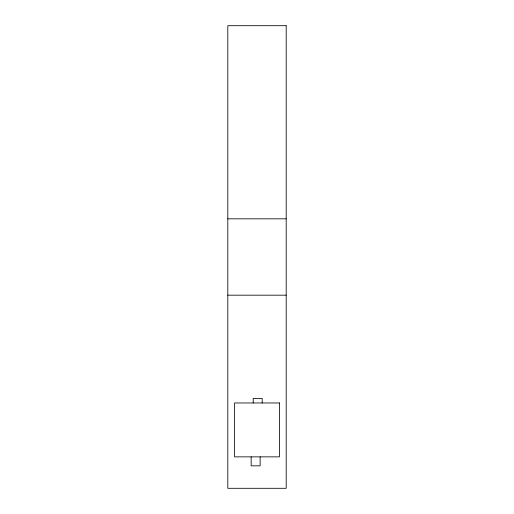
<?xml version="1.0" encoding="UTF-8"?>
<svg xmlns="http://www.w3.org/2000/svg" width="514" height="514" viewBox="0 0 514 514"><rect width="100%" height="100%" fill="white"/><g stroke="black" fill="none" stroke-linecap="round" stroke-linejoin="round"><path stroke-width="0.77" d="M227.805 218.823L286.195 218.823M227.805 295.177L286.195 295.177M262.191 402.963L262.191 398.472L253.203 398.472L253.203 402.963M260.142 456.862L260.142 465.845L251.16 465.845L251.16 456.862M286.195 25.7L227.805 25.7L227.805 488.3L286.195 488.3L286.195 25.7M279.455 402.963L234.545 402.963L234.545 456.862L279.455 456.862L279.455 402.963"/></g></svg>
